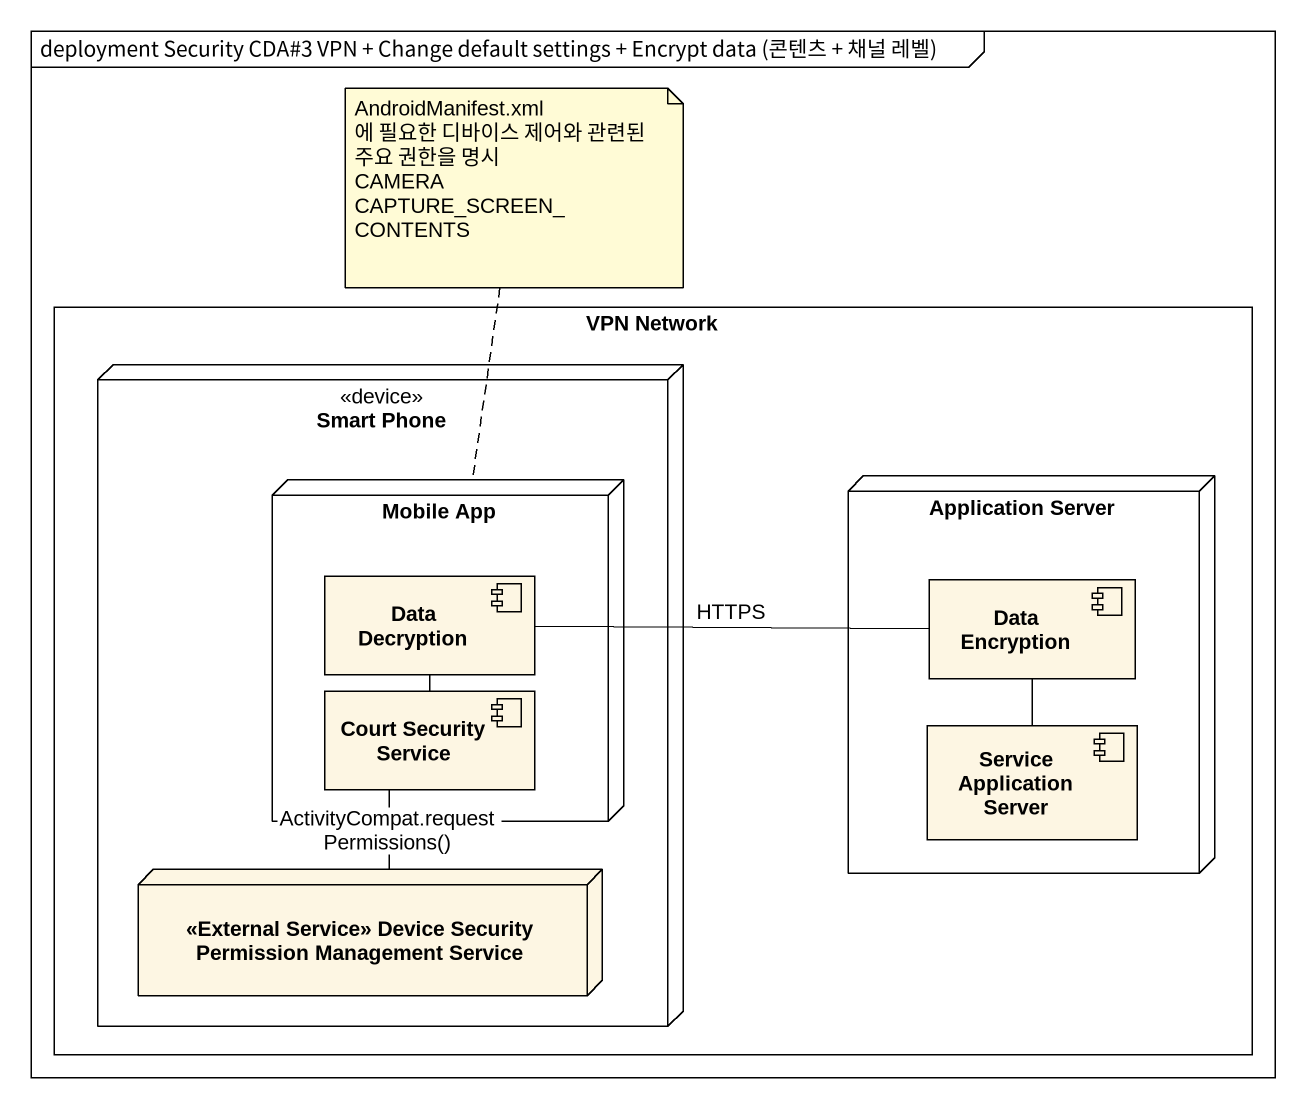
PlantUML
@startuml
mainframe deployment Security CDA#3 VPN + Change default settings + Encrypt data (콘텐츠 + 채널 레벨)
rectangle "VPN Network" as VPN_Network {
  node "Smart Phone" as Smart_Phone <<device>> {
    node "Mobile App" as Mobile_App {
      component "Data Decryption" as Data_Decryption
      component "Court Security Service" as Court_Security_Service
    }
    node "<<External Service>> Device Security Permission Management Service" as External_Service_Device
  }
  node "Application Server" as Application_Server {
    component "Data Encryption" as Data_Encryption
    component "Service Application Server" as Service_Application_Server
  }
}
Data_Decryption -right- Data_Encryption : HTTPS
Court_Security_Service -up- Data_Decryption
Court_Security_Service -- External_Service_Device : ActivityCompat.requestPermissions()
Service_Application_Server -up- Data_Encryption
note top of Mobile_App
  AndroidManifest.xml
  에 필요한 디바이스 제어와 관련된 주요 권한을 명시
  CAMERA
  CAPTURE_SCREEN_CONTENTS
end note
@enduml
